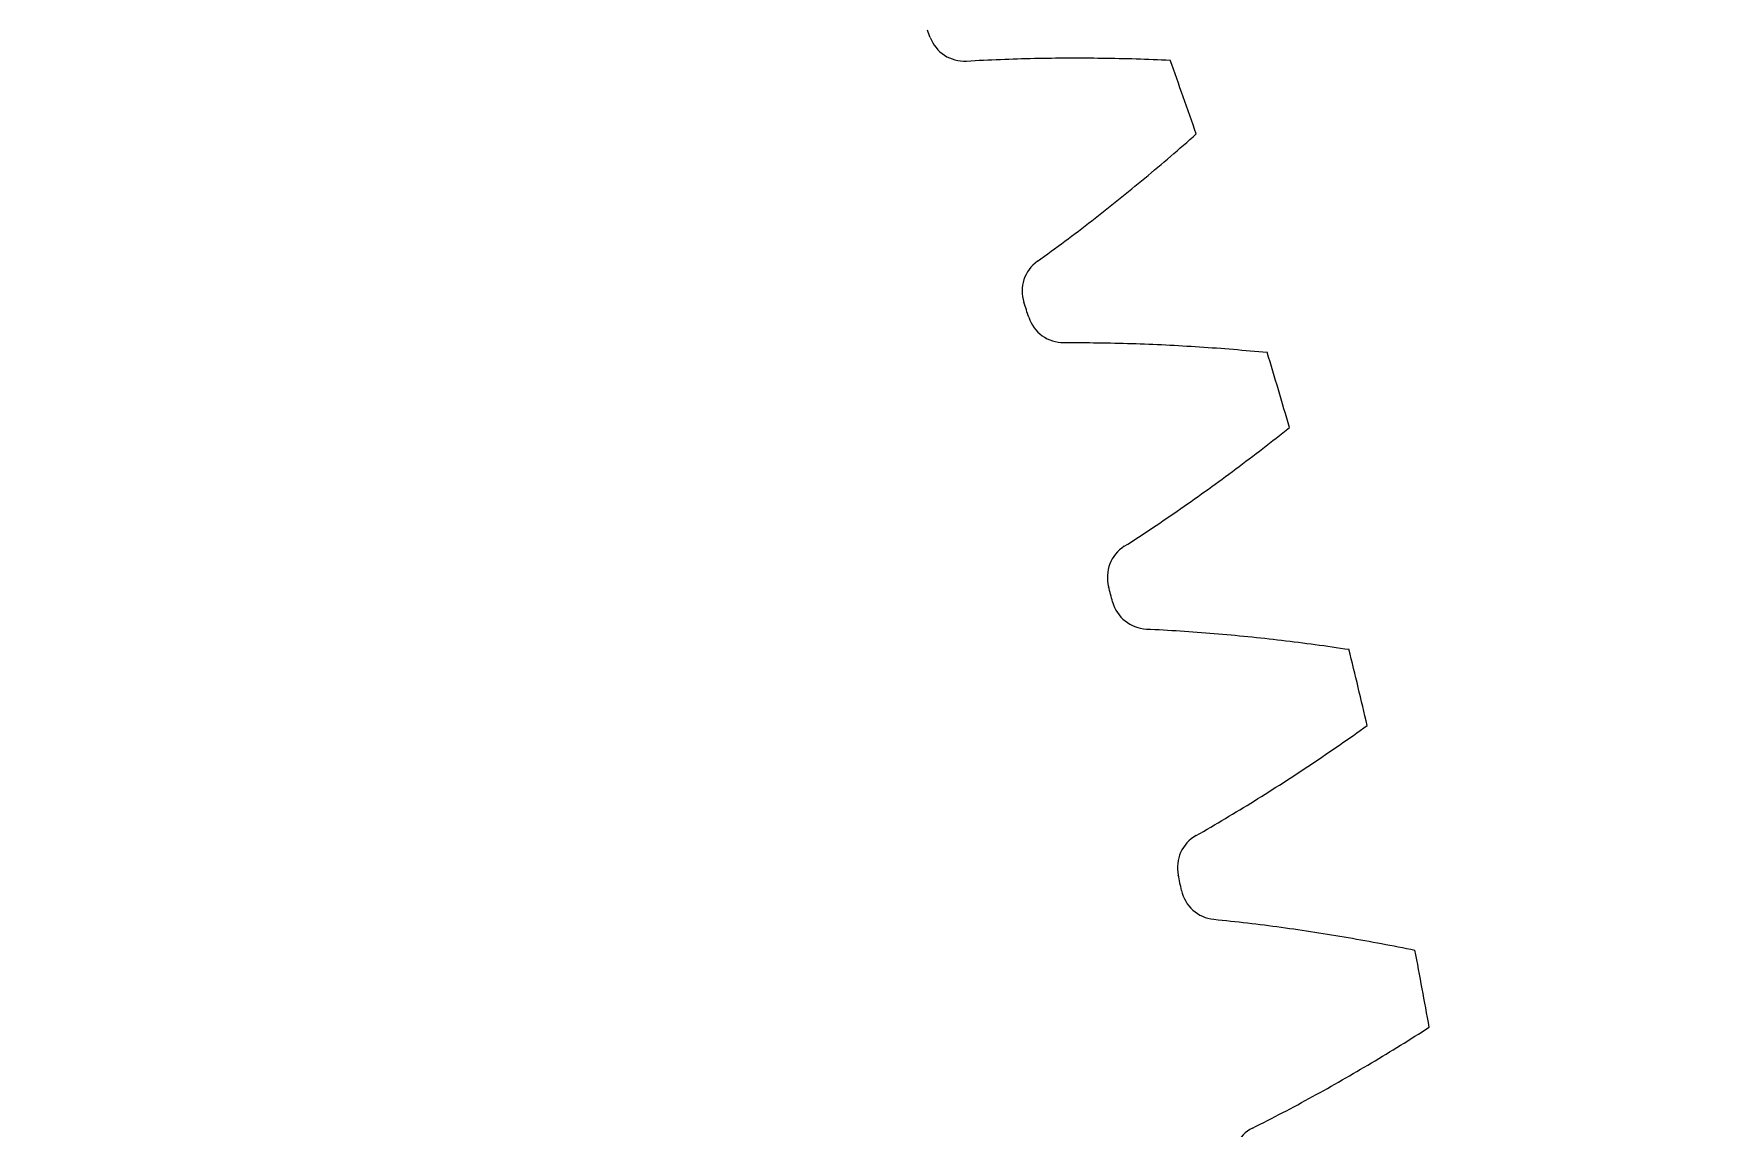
# Model space of a CAD drawing. Header units: millimetres. Extents: x -337 to 409, y -412 to 336.
# Drawn here: x -122.07 to -91.34, y 217.73 to 237.59 of the extents above; entities that cross this region are included whole.
import ezdxf

# ---------------------------------------------------------------- set-up
doc = ezdxf.new("R2010")
doc.units = ezdxf.units.MM
doc.header["$MEASUREMENT"] = 0
doc.layers.add('layer 1', color=7, linetype='Continuous')

msp = doc.modelspace()

# ---------------------------------------------------------------- linework, layer by layer
at = {"layer": 'layer 1', "color": 250, "lineweight": 20}
msp.add_ellipse((-201.8372, 200.81), major_axis=(0, 135.5), ratio=1, dxfattribs=at)
at = {"layer": 'layer 1', "lineweight": 9}
for points in [[(-105.8028, 237.5222), (-105.8197, 237.5664), (-105.8366, 237.6105), (-105.8535, 237.6547)], [(-105.8028, 237.5222), (-105.6992, 237.2512), (-105.4319, 237.0787), (-105.1423, 237.0958)], [(-100.9751, 235.7726), (-101.1304, 236.2206), (-101.2887, 236.6676), (-101.45, 237.1135)], [(-103.8557, 233.4627), (-104.0916, 233.2937), (-104.1907, 232.9914), (-104.1007, 232.7156)], [(-104.0568, 232.5808), (-104.0714, 232.6257), (-104.086, 232.6707), (-104.1007, 232.7156)], [(-104.013, 232.4458), (-104.0276, 232.4908), (-104.0422, 232.5358), (-104.0568, 232.5808)], [(-104.013, 232.4458), (-103.9238, 232.1698), (-103.6659, 231.9835), (-103.3758, 231.9855)], [(-99.2835, 230.446), (-99.4152, 230.9015), (-99.5499, 231.3561), (-99.6875, 231.8099)], [(-102.2811, 228.2899), (-102.5255, 228.1336), (-102.6403, 227.8369), (-102.5648, 227.5568)], [(-102.528, 227.4198), (-102.5403, 227.4655), (-102.5525, 227.5111), (-102.5648, 227.5568)], [(-102.4914, 227.2828), (-102.5036, 227.3284), (-102.5158, 227.3741), (-102.528, 227.4198)], [(-102.4914, 227.2828), (-102.4167, 227.0024), (-102.1689, 226.8029), (-101.8791, 226.7897)], [(-97.8731, 225.0381), (-97.9807, 225.4999), (-98.0914, 225.961), (-98.2051, 226.4213)], [(-100.9793, 223.0419), (-101.2316, 222.8986), (-101.3618, 222.6083), (-101.3011, 222.3246)], [(-101.2715, 222.1859), (-101.2813, 222.2321), (-101.2912, 222.2784), (-101.3011, 222.3246)], [(-101.2421, 222.0471), (-101.2519, 222.0934), (-101.2617, 222.1396), (-101.2715, 222.1859)], [(-101.2421, 222.0471), (-101.1822, 221.7633), (-100.9451, 221.551), (-100.6564, 221.5227)], [(-96.7475, 219.5638), (-96.8308, 220.0306), (-96.9173, 220.4968), (-97.0068, 220.9625)], [(-99.954, 217.733), (-100.2134, 217.603), (-100.3586, 217.3199), (-100.3129, 217.0334)]]:
    msp.add_open_spline(points, degree=3, dxfattribs=at)
for points in [[(-105.1423, 237.0958), (-105.1423, 237.0958), (-105.0655, 237.1003), (-105.0655, 237.1003), (-105.0655, 237.1003), (-105.0655, 237.1003), (-104.9886, 237.1046), (-104.9886, 237.1046), (-104.9886, 237.1046), (-104.9886, 237.1046), (-104.9118, 237.1087), (-104.9118, 237.1087), (-104.9118, 237.1087), (-104.9118, 237.1087), (-104.8349, 237.1126), (-104.8349, 237.1126), (-104.8349, 237.1126), (-104.8349, 237.1126), (-104.7581, 237.1163), (-104.7581, 237.1163), (-104.7581, 237.1163), (-104.7581, 237.1163), (-104.6812, 237.1198), (-104.6812, 237.1198), (-104.6812, 237.1198), (-104.6812, 237.1198), (-104.6043, 237.1231), (-104.6043, 237.1231), (-104.6043, 237.1231), (-104.6043, 237.1231), (-104.5274, 237.1263), (-104.5274, 237.1263), (-104.5274, 237.1263), (-104.5274, 237.1263), (-104.4505, 237.1293), (-104.4505, 237.1293), (-104.4505, 237.1293), (-104.4505, 237.1293), (-104.3736, 237.132), (-104.3736, 237.132), (-104.3736, 237.132), (-104.3736, 237.132), (-104.2967, 237.1346), (-104.2967, 237.1346), (-104.2967, 237.1346), (-104.2967, 237.1346), (-104.2197, 237.137), (-104.2197, 237.137), (-104.2197, 237.137), (-104.2197, 237.137), (-104.1428, 237.1393), (-104.1428, 237.1393), (-104.1428, 237.1393), (-104.1428, 237.1393), (-104.0659, 237.1413), (-104.0659, 237.1413), (-104.0659, 237.1413), (-104.0659, 237.1413), (-103.989, 237.1432), (-103.989, 237.1432), (-103.989, 237.1432), (-103.989, 237.1432), (-103.912, 237.1449), (-103.912, 237.1449), (-103.912, 237.1449), (-103.912, 237.1449), (-103.8351, 237.1464), (-103.8351, 237.1464), (-103.8351, 237.1464), (-103.8351, 237.1464), (-103.7581, 237.1478), (-103.7581, 237.1478), (-103.7581, 237.1478), (-103.7581, 237.1478), (-103.6812, 237.149), (-103.6812, 237.149), (-103.6812, 237.149), (-103.6812, 237.149), (-103.6042, 237.15), (-103.6042, 237.15), (-103.6042, 237.15), (-103.6042, 237.15), (-103.5273, 237.1508), (-103.5273, 237.1508), (-103.5273, 237.1508), (-103.5273, 237.1508), (-103.4503, 237.1515), (-103.4503, 237.1515), (-103.4503, 237.1515), (-103.4503, 237.1515), (-103.3733, 237.152), (-103.3733, 237.152), (-103.3733, 237.152), (-103.3733, 237.152), (-103.2964, 237.1523), (-103.2964, 237.1523), (-103.2964, 237.1523), (-103.2964, 237.1523), (-103.2194, 237.1525), (-103.2194, 237.1525), (-103.2194, 237.1525), (-103.2194, 237.1525), (-103.1425, 237.1525), (-103.1425, 237.1525), (-103.1425, 237.1525), (-103.1425, 237.1525), (-103.0655, 237.1524), (-103.0655, 237.1524), (-103.0655, 237.1524), (-103.0655, 237.1524), (-102.9885, 237.1521), (-102.9885, 237.1521), (-102.9885, 237.1521), (-102.9885, 237.1521), (-102.9116, 237.1516), (-102.9116, 237.1516), (-102.9116, 237.1516), (-102.9116, 237.1516), (-102.8346, 237.151), (-102.8346, 237.151), (-102.8346, 237.151), (-102.8346, 237.151), (-102.7577, 237.1502), (-102.7577, 237.1502), (-102.7577, 237.1502), (-102.7577, 237.1502), (-102.6807, 237.1493), (-102.6807, 237.1493), (-102.6807, 237.1493), (-102.6807, 237.1493), (-102.6038, 237.1482), (-102.6038, 237.1482), (-102.6038, 237.1482), (-102.6038, 237.1482), (-102.5268, 237.147), (-102.5268, 237.147), (-102.5268, 237.147), (-102.5268, 237.147), (-102.4499, 237.1456), (-102.4499, 237.1456), (-102.4499, 237.1456), (-102.4499, 237.1456), (-102.3729, 237.144), (-102.3729, 237.144), (-102.3729, 237.144), (-102.3729, 237.144), (-102.296, 237.1423), (-102.296, 237.1423), (-102.296, 237.1423), (-102.296, 237.1423), (-102.2191, 237.1405), (-102.2191, 237.1405), (-102.2191, 237.1405), (-102.2191, 237.1405), (-102.1421, 237.1385), (-102.1421, 237.1385), (-102.1421, 237.1385), (-102.1421, 237.1385), (-102.0652, 237.1363), (-102.0652, 237.1363), (-102.0652, 237.1363), (-102.0652, 237.1363), (-101.9883, 237.134), (-101.9883, 237.134), (-101.9883, 237.134), (-101.9883, 237.134), (-101.9113, 237.1316), (-101.9113, 237.1316), (-101.9113, 237.1316), (-101.9113, 237.1316), (-101.8344, 237.1289), (-101.8344, 237.1289), (-101.8344, 237.1289), (-101.8344, 237.1289), (-101.7575, 237.1261), (-101.7575, 237.1261), (-101.7575, 237.1261), (-101.7575, 237.1261), (-101.6806, 237.1232), (-101.6806, 237.1232), (-101.6806, 237.1232), (-101.6806, 237.1232), (-101.6037, 237.1201), (-101.6037, 237.1201), (-101.6037, 237.1201), (-101.6037, 237.1201), (-101.5268, 237.1169), (-101.5268, 237.1169), (-101.5268, 237.1169), (-101.5268, 237.1169), (-101.45, 237.1135), (-101.45, 237.1135)], [(-103.8557, 233.4627), (-103.8557, 233.4627), (-103.7932, 233.5075), (-103.7932, 233.5075), (-103.7932, 233.5075), (-103.7932, 233.5075), (-103.7308, 233.5526), (-103.7308, 233.5526), (-103.7308, 233.5526), (-103.7308, 233.5526), (-103.6685, 233.5978), (-103.6685, 233.5978), (-103.6685, 233.5978), (-103.6685, 233.5978), (-103.6063, 233.6431), (-103.6063, 233.6431), (-103.6063, 233.6431), (-103.6063, 233.6431), (-103.5442, 233.6886), (-103.5442, 233.6886), (-103.5442, 233.6886), (-103.5442, 233.6886), (-103.4823, 233.7342), (-103.4823, 233.7342), (-103.4823, 233.7342), (-103.4823, 233.7342), (-103.4204, 233.78), (-103.4204, 233.78), (-103.4204, 233.78), (-103.4204, 233.78), (-103.3587, 233.8259), (-103.3587, 233.8259), (-103.3587, 233.8259), (-103.3587, 233.8259), (-103.2971, 233.872), (-103.2971, 233.872), (-103.2971, 233.872), (-103.2971, 233.872), (-103.2355, 233.9183), (-103.2355, 233.9183), (-103.2355, 233.9183), (-103.2355, 233.9183), (-103.1741, 233.9647), (-103.1741, 233.9647), (-103.1741, 233.9647), (-103.1741, 233.9647), (-103.1128, 234.0112), (-103.1128, 234.0112), (-103.1128, 234.0112), (-103.1128, 234.0112), (-103.0516, 234.0579), (-103.0516, 234.0579), (-103.0516, 234.0579), (-103.0516, 234.0579), (-102.9906, 234.1047), (-102.9906, 234.1047), (-102.9906, 234.1047), (-102.9906, 234.1047), (-102.9296, 234.1517), (-102.9296, 234.1517), (-102.9296, 234.1517), (-102.9296, 234.1517), (-102.8687, 234.1988), (-102.8687, 234.1988), (-102.8687, 234.1988), (-102.8687, 234.1988), (-102.808, 234.246), (-102.808, 234.246), (-102.808, 234.246), (-102.808, 234.246), (-102.7473, 234.2934), (-102.7473, 234.2934), (-102.7473, 234.2934), (-102.7473, 234.2934), (-102.6868, 234.3409), (-102.6868, 234.3409), (-102.6868, 234.3409), (-102.6868, 234.3409), (-102.6263, 234.3885), (-102.6263, 234.3885), (-102.6263, 234.3885), (-102.6263, 234.3885), (-102.566, 234.4363), (-102.566, 234.4363), (-102.566, 234.4363), (-102.566, 234.4363), (-102.5058, 234.4842), (-102.5058, 234.4842), (-102.5058, 234.4842), (-102.5058, 234.4842), (-102.4456, 234.5322), (-102.4456, 234.5322), (-102.4456, 234.5322), (-102.4456, 234.5322), (-102.3856, 234.5804), (-102.3856, 234.5804), (-102.3856, 234.5804), (-102.3856, 234.5804), (-102.3257, 234.6287), (-102.3257, 234.6287), (-102.3257, 234.6287), (-102.3257, 234.6287), (-102.2659, 234.6771), (-102.2659, 234.6771), (-102.2659, 234.6771), (-102.2659, 234.6771), (-102.2062, 234.7257), (-102.2062, 234.7257), (-102.2062, 234.7257), (-102.2062, 234.7257), (-102.1465, 234.7743), (-102.1465, 234.7743), (-102.1465, 234.7743), (-102.1465, 234.7743), (-102.087, 234.8231), (-102.087, 234.8231), (-102.087, 234.8231), (-102.087, 234.8231), (-102.0276, 234.872), (-102.0276, 234.872), (-102.0276, 234.872), (-102.0276, 234.872), (-101.9683, 234.9211), (-101.9683, 234.9211), (-101.9683, 234.9211), (-101.9683, 234.9211), (-101.9091, 234.9702), (-101.9091, 234.9702), (-101.9091, 234.9702), (-101.9091, 234.9702), (-101.8499, 235.0195), (-101.8499, 235.0195), (-101.8499, 235.0195), (-101.8499, 235.0195), (-101.7909, 235.0689), (-101.7909, 235.0689), (-101.7909, 235.0689), (-101.7909, 235.0689), (-101.732, 235.1184), (-101.732, 235.1184), (-101.732, 235.1184), (-101.732, 235.1184), (-101.6732, 235.168), (-101.6732, 235.168), (-101.6732, 235.168), (-101.6732, 235.168), (-101.6144, 235.2177), (-101.6144, 235.2177), (-101.6144, 235.2177), (-101.6144, 235.2177), (-101.5558, 235.2676), (-101.5558, 235.2676), (-101.5558, 235.2676), (-101.5558, 235.2676), (-101.4973, 235.3176), (-101.4973, 235.3176), (-101.4973, 235.3176), (-101.4973, 235.3176), (-101.4389, 235.3677), (-101.4389, 235.3677), (-101.4389, 235.3677), (-101.4389, 235.3677), (-101.3805, 235.4179), (-101.3805, 235.4179), (-101.3805, 235.4179), (-101.3805, 235.4179), (-101.3223, 235.4682), (-101.3223, 235.4682), (-101.3223, 235.4682), (-101.3223, 235.4682), (-101.2642, 235.5186), (-101.2642, 235.5186), (-101.2642, 235.5186), (-101.2642, 235.5186), (-101.2062, 235.5692), (-101.2062, 235.5692), (-101.2062, 235.5692), (-101.2062, 235.5692), (-101.1483, 235.6199), (-101.1483, 235.6199), (-101.1483, 235.6199), (-101.1483, 235.6199), (-101.0904, 235.6707), (-101.0904, 235.6707), (-101.0904, 235.6707), (-101.0904, 235.6707), (-101.0327, 235.7216), (-101.0327, 235.7216), (-101.0327, 235.7216), (-101.0327, 235.7216), (-100.9751, 235.7726), (-100.9751, 235.7726)], [(-103.3758, 231.9855), (-103.3758, 231.9855), (-103.2988, 231.9859), (-103.2988, 231.9859), (-103.2988, 231.9859), (-103.2988, 231.9859), (-103.2218, 231.9862), (-103.2218, 231.9862), (-103.2218, 231.9862), (-103.2218, 231.9862), (-103.1449, 231.9862), (-103.1449, 231.9862), (-103.1449, 231.9862), (-103.1449, 231.9862), (-103.0679, 231.9861), (-103.0679, 231.9861), (-103.0679, 231.9861), (-103.0679, 231.9861), (-102.991, 231.9858), (-102.991, 231.9858), (-102.991, 231.9858), (-102.991, 231.9858), (-102.914, 231.9853), (-102.914, 231.9853), (-102.914, 231.9853), (-102.914, 231.9853), (-102.8371, 231.9846), (-102.8371, 231.9846), (-102.8371, 231.9846), (-102.8371, 231.9846), (-102.7601, 231.9837), (-102.7601, 231.9837), (-102.7601, 231.9837), (-102.7601, 231.9837), (-102.6832, 231.9827), (-102.6832, 231.9827), (-102.6832, 231.9827), (-102.6832, 231.9827), (-102.6062, 231.9814), (-102.6062, 231.9814), (-102.6062, 231.9814), (-102.6062, 231.9814), (-102.5293, 231.98), (-102.5293, 231.98), (-102.5293, 231.98), (-102.5293, 231.98), (-102.4523, 231.9784), (-102.4523, 231.9784), (-102.4523, 231.9784), (-102.4523, 231.9784), (-102.3754, 231.9766), (-102.3754, 231.9766), (-102.3754, 231.9766), (-102.3754, 231.9766), (-102.2984, 231.9746), (-102.2984, 231.9746), (-102.2984, 231.9746), (-102.2984, 231.9746), (-102.2215, 231.9724), (-102.2215, 231.9724), (-102.2215, 231.9724), (-102.2215, 231.9724), (-102.1446, 231.9701), (-102.1446, 231.9701), (-102.1446, 231.9701), (-102.1446, 231.9701), (-102.0677, 231.9676), (-102.0677, 231.9676), (-102.0677, 231.9676), (-102.0677, 231.9676), (-101.9908, 231.9649), (-101.9908, 231.9649), (-101.9908, 231.9649), (-101.9908, 231.9649), (-101.9138, 231.9621), (-101.9138, 231.9621), (-101.9138, 231.9621), (-101.9138, 231.9621), (-101.8369, 231.959), (-101.8369, 231.959), (-101.8369, 231.959), (-101.8369, 231.959), (-101.7601, 231.9559), (-101.7601, 231.9559), (-101.7601, 231.9559), (-101.7601, 231.9559), (-101.6832, 231.9525), (-101.6832, 231.9525), (-101.6832, 231.9525), (-101.6832, 231.9525), (-101.6063, 231.949), (-101.6063, 231.949), (-101.6063, 231.949), (-101.6063, 231.949), (-101.5294, 231.9453), (-101.5294, 231.9453), (-101.5294, 231.9453), (-101.5294, 231.9453), (-101.4526, 231.9415), (-101.4526, 231.9415), (-101.4526, 231.9415), (-101.4526, 231.9415), (-101.3757, 231.9374), (-101.3757, 231.9374), (-101.3757, 231.9374), (-101.3757, 231.9374), (-101.2989, 231.9333), (-101.2989, 231.9333), (-101.2989, 231.9333), (-101.2989, 231.9333), (-101.222, 231.9289), (-101.222, 231.9289), (-101.222, 231.9289), (-101.222, 231.9289), (-101.1452, 231.9245), (-101.1452, 231.9245), (-101.1452, 231.9245), (-101.1452, 231.9245), (-101.0684, 231.9198), (-101.0684, 231.9198), (-101.0684, 231.9198), (-101.0684, 231.9198), (-100.9916, 231.915), (-100.9916, 231.915), (-100.9916, 231.915), (-100.9916, 231.915), (-100.9148, 231.9101), (-100.9148, 231.9101), (-100.9148, 231.9101), (-100.9148, 231.9101), (-100.838, 231.9049), (-100.838, 231.9049), (-100.838, 231.9049), (-100.838, 231.9049), (-100.7612, 231.8997), (-100.7612, 231.8997), (-100.7612, 231.8997), (-100.7612, 231.8997), (-100.6844, 231.8943), (-100.6844, 231.8943), (-100.6844, 231.8943), (-100.6844, 231.8943), (-100.6077, 231.8887), (-100.6077, 231.8887), (-100.6077, 231.8887), (-100.6077, 231.8887), (-100.5309, 231.883), (-100.5309, 231.883), (-100.5309, 231.883), (-100.5309, 231.883), (-100.4542, 231.8771), (-100.4542, 231.8771), (-100.4542, 231.8771), (-100.4542, 231.8771), (-100.3775, 231.8711), (-100.3775, 231.8711), (-100.3775, 231.8711), (-100.3775, 231.8711), (-100.3007, 231.8649), (-100.3007, 231.8649), (-100.3007, 231.8649), (-100.3007, 231.8649), (-100.224, 231.8585), (-100.224, 231.8585), (-100.224, 231.8585), (-100.224, 231.8585), (-100.1474, 231.8521), (-100.1474, 231.8521), (-100.1474, 231.8521), (-100.1474, 231.8521), (-100.0707, 231.8454), (-100.0707, 231.8454), (-100.0707, 231.8454), (-100.0707, 231.8454), (-99.994, 231.8386), (-99.994, 231.8386), (-99.994, 231.8386), (-99.994, 231.8386), (-99.9174, 231.8317), (-99.9174, 231.8317), (-99.9174, 231.8317), (-99.9174, 231.8317), (-99.8408, 231.8245), (-99.8408, 231.8245), (-99.8408, 231.8245), (-99.8408, 231.8245), (-99.7641, 231.8173), (-99.7641, 231.8173), (-99.7641, 231.8173), (-99.7641, 231.8173), (-99.6875, 231.8099), (-99.6875, 231.8099)], [(-102.2811, 228.2899), (-102.2811, 228.2899), (-102.2163, 228.3315), (-102.2163, 228.3315), (-102.2163, 228.3315), (-102.2163, 228.3315), (-102.1516, 228.3732), (-102.1516, 228.3732), (-102.1516, 228.3732), (-102.1516, 228.3732), (-102.0871, 228.4151), (-102.0871, 228.4151), (-102.0871, 228.4151), (-102.0871, 228.4151), (-102.0226, 228.4571), (-102.0226, 228.4571), (-102.0226, 228.4571), (-102.0226, 228.4571), (-101.9582, 228.4993), (-101.9582, 228.4993), (-101.9582, 228.4993), (-101.9582, 228.4993), (-101.8939, 228.5416), (-101.8939, 228.5416), (-101.8939, 228.5416), (-101.8939, 228.5416), (-101.8298, 228.5841), (-101.8298, 228.5841), (-101.8298, 228.5841), (-101.8298, 228.5841), (-101.7657, 228.6267), (-101.7657, 228.6267), (-101.7657, 228.6267), (-101.7657, 228.6267), (-101.7018, 228.6695), (-101.7018, 228.6695), (-101.7018, 228.6695), (-101.7018, 228.6695), (-101.6379, 228.7125), (-101.6379, 228.7125), (-101.6379, 228.7125), (-101.6379, 228.7125), (-101.5742, 228.7556), (-101.5742, 228.7556), (-101.5742, 228.7556), (-101.5742, 228.7556), (-101.5105, 228.7989), (-101.5105, 228.7989), (-101.5105, 228.7989), (-101.5105, 228.7989), (-101.447, 228.8423), (-101.447, 228.8423), (-101.447, 228.8423), (-101.447, 228.8423), (-101.3835, 228.8858), (-101.3835, 228.8858), (-101.3835, 228.8858), (-101.3835, 228.8858), (-101.3202, 228.9295), (-101.3202, 228.9295), (-101.3202, 228.9295), (-101.3202, 228.9295), (-101.2569, 228.9734), (-101.2569, 228.9734), (-101.2569, 228.9734), (-101.2569, 228.9734), (-101.1938, 229.0174), (-101.1938, 229.0174), (-101.1938, 229.0174), (-101.1938, 229.0174), (-101.1307, 229.0615), (-101.1307, 229.0615), (-101.1307, 229.0615), (-101.1307, 229.0615), (-101.0678, 229.1058), (-101.0678, 229.1058), (-101.0678, 229.1058), (-101.0678, 229.1058), (-101.0049, 229.1502), (-101.0049, 229.1502), (-101.0049, 229.1502), (-101.0049, 229.1502), (-100.9422, 229.1948), (-100.9422, 229.1948), (-100.9422, 229.1948), (-100.9422, 229.1948), (-100.8795, 229.2395), (-100.8795, 229.2395), (-100.8795, 229.2395), (-100.8795, 229.2395), (-100.817, 229.2843), (-100.817, 229.2843), (-100.817, 229.2843), (-100.817, 229.2843), (-100.7545, 229.3292), (-100.7545, 229.3292), (-100.7545, 229.3292), (-100.7545, 229.3292), (-100.6921, 229.3743), (-100.6921, 229.3743), (-100.6921, 229.3743), (-100.6921, 229.3743), (-100.6299, 229.4195), (-100.6299, 229.4195), (-100.6299, 229.4195), (-100.6299, 229.4195), (-100.5677, 229.4649), (-100.5677, 229.4649), (-100.5677, 229.4649), (-100.5677, 229.4649), (-100.5056, 229.5104), (-100.5056, 229.5104), (-100.5056, 229.5104), (-100.5056, 229.5104), (-100.4436, 229.556), (-100.4436, 229.556), (-100.4436, 229.556), (-100.4436, 229.556), (-100.3817, 229.6017), (-100.3817, 229.6017), (-100.3817, 229.6017), (-100.3817, 229.6017), (-100.3199, 229.6476), (-100.3199, 229.6476), (-100.3199, 229.6476), (-100.3199, 229.6476), (-100.2582, 229.6936), (-100.2582, 229.6936), (-100.2582, 229.6936), (-100.2582, 229.6936), (-100.1966, 229.7397), (-100.1966, 229.7397), (-100.1966, 229.7397), (-100.1966, 229.7397), (-100.1351, 229.7859), (-100.1351, 229.7859), (-100.1351, 229.7859), (-100.1351, 229.7859), (-100.0736, 229.8323), (-100.0736, 229.8323), (-100.0736, 229.8323), (-100.0736, 229.8323), (-100.0123, 229.8787), (-100.0123, 229.8787), (-100.0123, 229.8787), (-100.0123, 229.8787), (-99.951, 229.9253), (-99.951, 229.9253), (-99.951, 229.9253), (-99.951, 229.9253), (-99.8899, 229.972), (-99.8899, 229.972), (-99.8899, 229.972), (-99.8899, 229.972), (-99.8288, 230.0189), (-99.8288, 230.0189), (-99.8288, 230.0189), (-99.8288, 230.0189), (-99.7679, 230.0659), (-99.7679, 230.0659), (-99.7679, 230.0659), (-99.7679, 230.0659), (-99.707, 230.1129), (-99.707, 230.1129), (-99.707, 230.1129), (-99.707, 230.1129), (-99.6462, 230.1602), (-99.6462, 230.1602), (-99.6462, 230.1602), (-99.6462, 230.1602), (-99.5855, 230.2075), (-99.5855, 230.2075), (-99.5855, 230.2075), (-99.5855, 230.2075), (-99.5249, 230.2549), (-99.5249, 230.2549), (-99.5249, 230.2549), (-99.5249, 230.2549), (-99.4644, 230.3025), (-99.4644, 230.3025), (-99.4644, 230.3025), (-99.4644, 230.3025), (-99.404, 230.3502), (-99.404, 230.3502), (-99.404, 230.3502), (-99.404, 230.3502), (-99.3437, 230.398), (-99.3437, 230.398), (-99.3437, 230.398), (-99.3437, 230.398), (-99.2835, 230.446), (-99.2835, 230.446)], [(-101.8791, 226.7897), (-101.8791, 226.7897), (-101.8022, 226.7861), (-101.8022, 226.7861), (-101.8022, 226.7861), (-101.8022, 226.7861), (-101.7254, 226.7823), (-101.7254, 226.7823), (-101.7254, 226.7823), (-101.7254, 226.7823), (-101.6485, 226.7783), (-101.6485, 226.7783), (-101.6485, 226.7783), (-101.6485, 226.7783), (-101.5717, 226.7742), (-101.5717, 226.7742), (-101.5717, 226.7742), (-101.5717, 226.7742), (-101.4948, 226.7698), (-101.4948, 226.7698), (-101.4948, 226.7698), (-101.4948, 226.7698), (-101.418, 226.7653), (-101.418, 226.7653), (-101.418, 226.7653), (-101.418, 226.7653), (-101.3412, 226.7606), (-101.3412, 226.7606), (-101.3412, 226.7606), (-101.3412, 226.7606), (-101.2644, 226.7557), (-101.2644, 226.7557), (-101.2644, 226.7557), (-101.2644, 226.7557), (-101.1876, 226.7506), (-101.1876, 226.7506), (-101.1876, 226.7506), (-101.1876, 226.7506), (-101.1108, 226.7453), (-101.1108, 226.7453), (-101.1108, 226.7453), (-101.1108, 226.7453), (-101.034, 226.7399), (-101.034, 226.7399), (-101.034, 226.7399), (-101.034, 226.7399), (-100.9573, 226.7342), (-100.9573, 226.7342), (-100.9573, 226.7342), (-100.9573, 226.7342), (-100.8806, 226.7284), (-100.8806, 226.7284), (-100.8806, 226.7284), (-100.8806, 226.7284), (-100.8038, 226.7224), (-100.8038, 226.7224), (-100.8038, 226.7224), (-100.8038, 226.7224), (-100.7271, 226.7162), (-100.7271, 226.7162), (-100.7271, 226.7162), (-100.7271, 226.7162), (-100.6504, 226.7099), (-100.6504, 226.7099), (-100.6504, 226.7099), (-100.6504, 226.7099), (-100.5737, 226.7033), (-100.5737, 226.7033), (-100.5737, 226.7033), (-100.5737, 226.7033), (-100.4971, 226.6966), (-100.4971, 226.6966), (-100.4971, 226.6966), (-100.4971, 226.6966), (-100.4204, 226.6898), (-100.4204, 226.6898), (-100.4204, 226.6898), (-100.4204, 226.6898), (-100.3438, 226.6827), (-100.3438, 226.6827), (-100.3438, 226.6827), (-100.3438, 226.6827), (-100.2672, 226.6755), (-100.2672, 226.6755), (-100.2672, 226.6755), (-100.2672, 226.6755), (-100.1905, 226.6682), (-100.1905, 226.6682), (-100.1905, 226.6682), (-100.1905, 226.6682), (-100.114, 226.6606), (-100.114, 226.6606), (-100.114, 226.6606), (-100.114, 226.6606), (-100.0374, 226.6529), (-100.0374, 226.6529), (-100.0374, 226.6529), (-100.0374, 226.6529), (-99.9608, 226.6451), (-99.9608, 226.6451), (-99.9608, 226.6451), (-99.9608, 226.6451), (-99.8843, 226.637), (-99.8843, 226.637), (-99.8843, 226.637), (-99.8843, 226.637), (-99.8078, 226.6288), (-99.8078, 226.6288), (-99.8078, 226.6288), (-99.8078, 226.6288), (-99.7313, 226.6205), (-99.7313, 226.6205), (-99.7313, 226.6205), (-99.7313, 226.6205), (-99.6548, 226.612), (-99.6548, 226.612), (-99.6548, 226.612), (-99.6548, 226.612), (-99.5783, 226.6033), (-99.5783, 226.6033), (-99.5783, 226.6033), (-99.5783, 226.6033), (-99.5019, 226.5945), (-99.5019, 226.5945), (-99.5019, 226.5945), (-99.5019, 226.5945), (-99.4254, 226.5856), (-99.4254, 226.5856), (-99.4254, 226.5856), (-99.4254, 226.5856), (-99.349, 226.5764), (-99.349, 226.5764), (-99.349, 226.5764), (-99.349, 226.5764), (-99.2726, 226.5672), (-99.2726, 226.5672), (-99.2726, 226.5672), (-99.2726, 226.5672), (-99.1962, 226.5577), (-99.1962, 226.5577), (-99.1962, 226.5577), (-99.1962, 226.5577), (-99.1199, 226.5481), (-99.1199, 226.5481), (-99.1199, 226.5481), (-99.1199, 226.5481), (-99.0435, 226.5384), (-99.0435, 226.5384), (-99.0435, 226.5384), (-99.0435, 226.5384), (-98.9672, 226.5285), (-98.9672, 226.5285), (-98.9672, 226.5285), (-98.9672, 226.5285), (-98.8909, 226.5185), (-98.8909, 226.5185), (-98.8909, 226.5185), (-98.8909, 226.5185), (-98.8146, 226.5083), (-98.8146, 226.5083), (-98.8146, 226.5083), (-98.8146, 226.5083), (-98.7383, 226.498), (-98.7383, 226.498), (-98.7383, 226.498), (-98.7383, 226.498), (-98.6621, 226.4875), (-98.6621, 226.4875), (-98.6621, 226.4875), (-98.6621, 226.4875), (-98.5859, 226.4768), (-98.5859, 226.4768), (-98.5859, 226.4768), (-98.5859, 226.4768), (-98.5097, 226.466), (-98.5097, 226.466), (-98.5097, 226.466), (-98.5097, 226.466), (-98.4335, 226.4551), (-98.4335, 226.4551), (-98.4335, 226.4551), (-98.4335, 226.4551), (-98.3574, 226.444), (-98.3574, 226.444), (-98.3574, 226.444), (-98.3574, 226.444), (-98.2812, 226.4327), (-98.2812, 226.4327), (-98.2812, 226.4327), (-98.2812, 226.4327), (-98.2051, 226.4213), (-98.2051, 226.4213)], [(-100.9793, 223.0419), (-100.9793, 223.0419), (-100.9125, 223.08), (-100.9125, 223.08), (-100.9125, 223.08), (-100.9125, 223.08), (-100.8457, 223.1183), (-100.8457, 223.1183), (-100.8457, 223.1183), (-100.8457, 223.1183), (-100.779, 223.1567), (-100.779, 223.1567), (-100.779, 223.1567), (-100.779, 223.1567), (-100.7124, 223.1953), (-100.7124, 223.1953), (-100.7124, 223.1953), (-100.7124, 223.1953), (-100.6459, 223.234), (-100.6459, 223.234), (-100.6459, 223.234), (-100.6459, 223.234), (-100.5796, 223.2729), (-100.5796, 223.2729), (-100.5796, 223.2729), (-100.5796, 223.2729), (-100.5133, 223.312), (-100.5133, 223.312), (-100.5133, 223.312), (-100.5133, 223.312), (-100.447, 223.3513), (-100.447, 223.3513), (-100.447, 223.3513), (-100.447, 223.3513), (-100.3809, 223.3907), (-100.3809, 223.3907), (-100.3809, 223.3907), (-100.3809, 223.3907), (-100.3149, 223.4302), (-100.3149, 223.4302), (-100.3149, 223.4302), (-100.3149, 223.4302), (-100.249, 223.4699), (-100.249, 223.4699), (-100.249, 223.4699), (-100.249, 223.4699), (-100.1832, 223.5098), (-100.1832, 223.5098), (-100.1832, 223.5098), (-100.1832, 223.5098), (-100.1174, 223.5498), (-100.1174, 223.5498), (-100.1174, 223.5498), (-100.1174, 223.5498), (-100.0518, 223.59), (-100.0518, 223.59), (-100.0518, 223.59), (-100.0518, 223.59), (-99.9863, 223.6303), (-99.9863, 223.6303), (-99.9863, 223.6303), (-99.9863, 223.6303), (-99.9208, 223.6708), (-99.9208, 223.6708), (-99.9208, 223.6708), (-99.9208, 223.6708), (-99.8554, 223.7115), (-99.8554, 223.7115), (-99.8554, 223.7115), (-99.8554, 223.7115), (-99.7902, 223.7522), (-99.7902, 223.7522), (-99.7902, 223.7522), (-99.7902, 223.7522), (-99.725, 223.7932), (-99.725, 223.7932), (-99.725, 223.7932), (-99.725, 223.7932), (-99.6599, 223.8342), (-99.6599, 223.8342), (-99.6599, 223.8342), (-99.6599, 223.8342), (-99.5949, 223.8754), (-99.5949, 223.8754), (-99.5949, 223.8754), (-99.5949, 223.8754), (-99.53, 223.9168), (-99.53, 223.9168), (-99.53, 223.9168), (-99.53, 223.9168), (-99.4652, 223.9583), (-99.4652, 223.9583), (-99.4652, 223.9583), (-99.4652, 223.9583), (-99.4004, 223.9999), (-99.4004, 223.9999), (-99.4004, 223.9999), (-99.4004, 223.9999), (-99.3358, 224.0416), (-99.3358, 224.0416), (-99.3358, 224.0416), (-99.3358, 224.0416), (-99.2713, 224.0835), (-99.2713, 224.0835), (-99.2713, 224.0835), (-99.2713, 224.0835), (-99.2068, 224.1256), (-99.2068, 224.1256), (-99.2068, 224.1256), (-99.2068, 224.1256), (-99.1424, 224.1677), (-99.1424, 224.1677), (-99.1424, 224.1677), (-99.1424, 224.1677), (-99.0781, 224.21), (-99.0781, 224.21), (-99.0781, 224.21), (-99.0781, 224.21), (-99.0139, 224.2525), (-99.0139, 224.2525), (-99.0139, 224.2525), (-99.0139, 224.2525), (-98.9498, 224.295), (-98.9498, 224.295), (-98.9498, 224.295), (-98.9498, 224.295), (-98.8858, 224.3377), (-98.8858, 224.3377), (-98.8858, 224.3377), (-98.8858, 224.3377), (-98.8218, 224.3806), (-98.8218, 224.3806), (-98.8218, 224.3806), (-98.8218, 224.3806), (-98.758, 224.4235), (-98.758, 224.4235), (-98.758, 224.4235), (-98.758, 224.4235), (-98.6942, 224.4666), (-98.6942, 224.4666), (-98.6942, 224.4666), (-98.6942, 224.4666), (-98.6305, 224.5098), (-98.6305, 224.5098), (-98.6305, 224.5098), (-98.6305, 224.5098), (-98.5669, 224.5531), (-98.5669, 224.5531), (-98.5669, 224.5531), (-98.5669, 224.5531), (-98.5034, 224.5966), (-98.5034, 224.5966), (-98.5034, 224.5966), (-98.5034, 224.5966), (-98.4399, 224.6401), (-98.4399, 224.6401), (-98.4399, 224.6401), (-98.4399, 224.6401), (-98.3766, 224.6839), (-98.3766, 224.6839), (-98.3766, 224.6839), (-98.3766, 224.6839), (-98.3133, 224.7277), (-98.3133, 224.7277), (-98.3133, 224.7277), (-98.3133, 224.7277), (-98.2502, 224.7717), (-98.2502, 224.7717), (-98.2502, 224.7717), (-98.2502, 224.7717), (-98.1871, 224.8158), (-98.1871, 224.8158), (-98.1871, 224.8158), (-98.1871, 224.8158), (-98.1241, 224.86), (-98.1241, 224.86), (-98.1241, 224.86), (-98.1241, 224.86), (-98.0612, 224.9043), (-98.0612, 224.9043), (-98.0612, 224.9043), (-98.0612, 224.9043), (-97.9984, 224.9488), (-97.9984, 224.9488), (-97.9984, 224.9488), (-97.9984, 224.9488), (-97.9357, 224.9934), (-97.9357, 224.9934), (-97.9357, 224.9934), (-97.9357, 224.9934), (-97.8731, 225.0381), (-97.8731, 225.0381)], [(-100.6564, 221.5227), (-100.6564, 221.5227), (-100.5798, 221.515), (-100.5798, 221.515), (-100.5798, 221.515), (-100.5798, 221.515), (-100.5033, 221.5073), (-100.5033, 221.5073), (-100.5033, 221.5073), (-100.5033, 221.5073), (-100.4267, 221.4993), (-100.4267, 221.4993), (-100.4267, 221.4993), (-100.4267, 221.4993), (-100.3502, 221.4911), (-100.3502, 221.4911), (-100.3502, 221.4911), (-100.3502, 221.4911), (-100.2737, 221.4827), (-100.2737, 221.4827), (-100.2737, 221.4827), (-100.2737, 221.4827), (-100.1972, 221.4742), (-100.1972, 221.4742), (-100.1972, 221.4742), (-100.1972, 221.4742), (-100.1208, 221.4655), (-100.1208, 221.4655), (-100.1208, 221.4655), (-100.1208, 221.4655), (-100.0443, 221.4566), (-100.0443, 221.4566), (-100.0443, 221.4566), (-100.0443, 221.4566), (-99.9679, 221.4475), (-99.9679, 221.4475), (-99.9679, 221.4475), (-99.9679, 221.4475), (-99.8915, 221.4382), (-99.8915, 221.4382), (-99.8915, 221.4382), (-99.8915, 221.4382), (-99.8151, 221.4287), (-99.8151, 221.4287), (-99.8151, 221.4287), (-99.8151, 221.4287), (-99.7388, 221.4191), (-99.7388, 221.4191), (-99.7388, 221.4191), (-99.7388, 221.4191), (-99.6624, 221.4092), (-99.6624, 221.4092), (-99.6624, 221.4092), (-99.6624, 221.4092), (-99.5861, 221.3992), (-99.5861, 221.3992), (-99.5861, 221.3992), (-99.5861, 221.3992), (-99.5099, 221.389), (-99.5099, 221.389), (-99.5099, 221.389), (-99.5099, 221.389), (-99.4336, 221.3787), (-99.4336, 221.3787), (-99.4336, 221.3787), (-99.4336, 221.3787), (-99.3574, 221.3681), (-99.3574, 221.3681), (-99.3574, 221.3681), (-99.3574, 221.3681), (-99.2811, 221.3574), (-99.2811, 221.3574), (-99.2811, 221.3574), (-99.2811, 221.3574), (-99.205, 221.3466), (-99.205, 221.3466), (-99.205, 221.3466), (-99.205, 221.3466), (-99.1288, 221.3355), (-99.1288, 221.3355), (-99.1288, 221.3355), (-99.1288, 221.3355), (-99.0527, 221.3243), (-99.0527, 221.3243), (-99.0527, 221.3243), (-99.0527, 221.3243), (-98.9765, 221.3129), (-98.9765, 221.3129), (-98.9765, 221.3129), (-98.9765, 221.3129), (-98.9004, 221.3014), (-98.9004, 221.3014), (-98.9004, 221.3014), (-98.9004, 221.3014), (-98.8244, 221.2897), (-98.8244, 221.2897), (-98.8244, 221.2897), (-98.8244, 221.2897), (-98.7483, 221.2778), (-98.7483, 221.2778), (-98.7483, 221.2778), (-98.7483, 221.2778), (-98.6723, 221.2658), (-98.6723, 221.2658), (-98.6723, 221.2658), (-98.6723, 221.2658), (-98.5963, 221.2537), (-98.5963, 221.2537), (-98.5963, 221.2537), (-98.5963, 221.2537), (-98.5204, 221.2413), (-98.5204, 221.2413), (-98.5204, 221.2413), (-98.5204, 221.2413), (-98.4444, 221.2288), (-98.4444, 221.2288), (-98.4444, 221.2288), (-98.4444, 221.2288), (-98.3685, 221.2162), (-98.3685, 221.2162), (-98.3685, 221.2162), (-98.3685, 221.2162), (-98.2926, 221.2034), (-98.2926, 221.2034), (-98.2926, 221.2034), (-98.2926, 221.2034), (-98.2168, 221.1904), (-98.2168, 221.1904), (-98.2168, 221.1904), (-98.2168, 221.1904), (-98.1409, 221.1773), (-98.1409, 221.1773), (-98.1409, 221.1773), (-98.1409, 221.1773), (-98.0651, 221.164), (-98.0651, 221.164), (-98.0651, 221.164), (-98.0651, 221.164), (-97.9894, 221.1506), (-97.9894, 221.1506), (-97.9894, 221.1506), (-97.9894, 221.1506), (-97.9136, 221.1371), (-97.9136, 221.1371), (-97.9136, 221.1371), (-97.9136, 221.1371), (-97.8379, 221.1233), (-97.8379, 221.1233), (-97.8379, 221.1233), (-97.8379, 221.1233), (-97.7622, 221.1095), (-97.7622, 221.1095), (-97.7622, 221.1095), (-97.7622, 221.1095), (-97.6865, 221.0955), (-97.6865, 221.0955), (-97.6865, 221.0955), (-97.6865, 221.0955), (-97.6108, 221.0813), (-97.6108, 221.0813), (-97.6108, 221.0813), (-97.6108, 221.0813), (-97.5352, 221.067), (-97.5352, 221.067), (-97.5352, 221.067), (-97.5352, 221.067), (-97.4596, 221.0525), (-97.4596, 221.0525), (-97.4596, 221.0525), (-97.4596, 221.0525), (-97.3841, 221.0379), (-97.3841, 221.0379), (-97.3841, 221.0379), (-97.3841, 221.0379), (-97.3086, 221.0231), (-97.3086, 221.0231), (-97.3086, 221.0231), (-97.3086, 221.0231), (-97.2331, 221.0082), (-97.2331, 221.0082), (-97.2331, 221.0082), (-97.2331, 221.0082), (-97.1576, 220.9931), (-97.1576, 220.9931), (-97.1576, 220.9931), (-97.1576, 220.9931), (-97.0822, 220.9779), (-97.0822, 220.9779), (-97.0822, 220.9779), (-97.0822, 220.9779), (-97.0068, 220.9625), (-97.0068, 220.9625)], [(-99.954, 217.733), (-99.954, 217.733), (-99.8853, 217.7675), (-99.8853, 217.7675), (-99.8853, 217.7675), (-99.8853, 217.7675), (-99.8166, 217.8022), (-99.8166, 217.8022), (-99.8166, 217.8022), (-99.8166, 217.8022), (-99.748, 217.8371), (-99.748, 217.8371), (-99.748, 217.8371), (-99.748, 217.8371), (-99.6795, 217.8721), (-99.6795, 217.8721), (-99.6795, 217.8721), (-99.6795, 217.8721), (-99.611, 217.9074), (-99.611, 217.9074), (-99.611, 217.9074), (-99.611, 217.9074), (-99.5427, 217.9427), (-99.5427, 217.9427), (-99.5427, 217.9427), (-99.5427, 217.9427), (-99.4744, 217.9783), (-99.4744, 217.9783), (-99.4744, 217.9783), (-99.4744, 217.9783), (-99.4063, 218.014), (-99.4063, 218.014), (-99.4063, 218.014), (-99.4063, 218.014), (-99.3382, 218.0499), (-99.3382, 218.0499), (-99.3382, 218.0499), (-99.3382, 218.0499), (-99.2702, 218.0859), (-99.2702, 218.0859), (-99.2702, 218.0859), (-99.2702, 218.0859), (-99.2023, 218.1222), (-99.2023, 218.1222), (-99.2023, 218.1222), (-99.2023, 218.1222), (-99.1345, 218.1585), (-99.1345, 218.1585), (-99.1345, 218.1585), (-99.1345, 218.1585), (-99.0667, 218.1951), (-99.0667, 218.1951), (-99.0667, 218.1951), (-99.0667, 218.1951), (-98.9991, 218.2318), (-98.9991, 218.2318), (-98.9991, 218.2318), (-98.9991, 218.2318), (-98.9315, 218.2686), (-98.9315, 218.2686), (-98.9315, 218.2686), (-98.9315, 218.2686), (-98.864, 218.3056), (-98.864, 218.3056), (-98.864, 218.3056), (-98.864, 218.3056), (-98.7966, 218.3428), (-98.7966, 218.3428), (-98.7966, 218.3428), (-98.7966, 218.3428), (-98.7293, 218.3801), (-98.7293, 218.3801), (-98.7293, 218.3801), (-98.7293, 218.3801), (-98.6621, 218.4175), (-98.6621, 218.4175), (-98.6621, 218.4175), (-98.6621, 218.4175), (-98.5949, 218.4551), (-98.5949, 218.4551), (-98.5949, 218.4551), (-98.5949, 218.4551), (-98.5279, 218.4929), (-98.5279, 218.4929), (-98.5279, 218.4929), (-98.5279, 218.4929), (-98.4609, 218.5308), (-98.4609, 218.5308), (-98.4609, 218.5308), (-98.4609, 218.5308), (-98.394, 218.5688), (-98.394, 218.5688), (-98.394, 218.5688), (-98.394, 218.5688), (-98.3272, 218.607), (-98.3272, 218.607), (-98.3272, 218.607), (-98.3272, 218.607), (-98.2604, 218.6453), (-98.2604, 218.6453), (-98.2604, 218.6453), (-98.2604, 218.6453), (-98.1938, 218.6838), (-98.1938, 218.6838), (-98.1938, 218.6838), (-98.1938, 218.6838), (-98.1272, 218.7224), (-98.1272, 218.7224), (-98.1272, 218.7224), (-98.1272, 218.7224), (-98.0607, 218.7611), (-98.0607, 218.7611), (-98.0607, 218.7611), (-98.0607, 218.7611), (-97.9943, 218.8), (-97.9943, 218.8), (-97.9943, 218.8), (-97.9943, 218.8), (-97.9279, 218.839), (-97.9279, 218.839), (-97.9279, 218.839), (-97.9279, 218.839), (-97.8617, 218.8781), (-97.8617, 218.8781), (-97.8617, 218.8781), (-97.8617, 218.8781), (-97.7955, 218.9174), (-97.7955, 218.9174), (-97.7955, 218.9174), (-97.7955, 218.9174), (-97.7294, 218.9568), (-97.7294, 218.9568), (-97.7294, 218.9568), (-97.7294, 218.9568), (-97.6634, 218.9964), (-97.6634, 218.9964), (-97.6634, 218.9964), (-97.6634, 218.9964), (-97.5974, 219.0361), (-97.5974, 219.0361), (-97.5974, 219.0361), (-97.5974, 219.0361), (-97.5316, 219.0759), (-97.5316, 219.0759), (-97.5316, 219.0759), (-97.5316, 219.0759), (-97.4658, 219.1158), (-97.4658, 219.1158), (-97.4658, 219.1158), (-97.4658, 219.1158), (-97.4001, 219.1559), (-97.4001, 219.1559), (-97.4001, 219.1559), (-97.4001, 219.1559), (-97.3345, 219.1961), (-97.3345, 219.1961), (-97.3345, 219.1961), (-97.3345, 219.1961), (-97.2689, 219.2364), (-97.2689, 219.2364), (-97.2689, 219.2364), (-97.2689, 219.2364), (-97.2035, 219.2769), (-97.2035, 219.2769), (-97.2035, 219.2769), (-97.2035, 219.2769), (-97.1381, 219.3175), (-97.1381, 219.3175), (-97.1381, 219.3175), (-97.1381, 219.3175), (-97.0728, 219.3582), (-97.0728, 219.3582), (-97.0728, 219.3582), (-97.0728, 219.3582), (-97.0076, 219.3991), (-97.0076, 219.3991), (-97.0076, 219.3991), (-97.0076, 219.3991), (-96.9424, 219.4401), (-96.9424, 219.4401), (-96.9424, 219.4401), (-96.9424, 219.4401), (-96.8774, 219.4812), (-96.8774, 219.4812), (-96.8774, 219.4812), (-96.8774, 219.4812), (-96.8124, 219.5225), (-96.8124, 219.5225), (-96.8124, 219.5225), (-96.8124, 219.5225), (-96.7475, 219.5638), (-96.7475, 219.5638)]]:
    msp.add_open_spline(points, degree=3, knots=[0, 0, 0, 0, 0.0208333, 0.0208333, 0.0208333, 0.0208333, 0.0416667, 0.0416667, 0.0416667, 0.0416667, 0.0625, 0.0625, 0.0625, 0.0625, 0.0833333, 0.0833333, 0.0833333, 0.0833333, 0.1041667, 0.1041667, 0.1041667, 0.1041667, 0.125, 0.125, 0.125, 0.125, 0.1458333, 0.1458333, 0.1458333, 0.1458333, 0.1666667, 0.1666667, 0.1666667, 0.1666667, 0.1875, 0.1875, 0.1875, 0.1875, 0.2083333, 0.2083333, 0.2083333, 0.2083333, 0.2291667, 0.2291667, 0.2291667, 0.2291667, 0.25, 0.25, 0.25, 0.25, 0.2708333, 0.2708333, 0.2708333, 0.2708333, 0.2916667, 0.2916667, 0.2916667, 0.2916667, 0.3125, 0.3125, 0.3125, 0.3125, 0.3333333, 0.3333333, 0.3333333, 0.3333333, 0.3541667, 0.3541667, 0.3541667, 0.3541667, 0.375, 0.375, 0.375, 0.375, 0.3958333, 0.3958333, 0.3958333, 0.3958333, 0.4166667, 0.4166667, 0.4166667, 0.4166667, 0.4375, 0.4375, 0.4375, 0.4375, 0.4583333, 0.4583333, 0.4583333, 0.4583333, 0.4791667, 0.4791667, 0.4791667, 0.4791667, 0.5, 0.5, 0.5, 0.5, 0.5208333, 0.5208333, 0.5208333, 0.5208333, 0.5416667, 0.5416667, 0.5416667, 0.5416667, 0.5625, 0.5625, 0.5625, 0.5625, 0.5833333, 0.5833333, 0.5833333, 0.5833333, 0.6041667, 0.6041667, 0.6041667, 0.6041667, 0.625, 0.625, 0.625, 0.625, 0.6458333, 0.6458333, 0.6458333, 0.6458333, 0.6666667, 0.6666667, 0.6666667, 0.6666667, 0.6875, 0.6875, 0.6875, 0.6875, 0.7083333, 0.7083333, 0.7083333, 0.7083333, 0.7291667, 0.7291667, 0.7291667, 0.7291667, 0.75, 0.75, 0.75, 0.75, 0.7708333, 0.7708333, 0.7708333, 0.7708333, 0.7916667, 0.7916667, 0.7916667, 0.7916667, 0.8125, 0.8125, 0.8125, 0.8125, 0.8333333, 0.8333333, 0.8333333, 0.8333333, 0.8541667, 0.8541667, 0.8541667, 0.8541667, 0.875, 0.875, 0.875, 0.875, 0.8958333, 0.8958333, 0.8958333, 0.8958333, 0.9166667, 0.9166667, 0.9166667, 0.9166667, 0.9375, 0.9375, 0.9375, 0.9375, 0.9583333, 0.9583333, 0.9583333, 0.9583333, 0.9791667, 0.9791667, 0.9791667, 0.9791667, 1, 1, 1, 1], dxfattribs=at)

doc.saveas('drawing.dxf')
